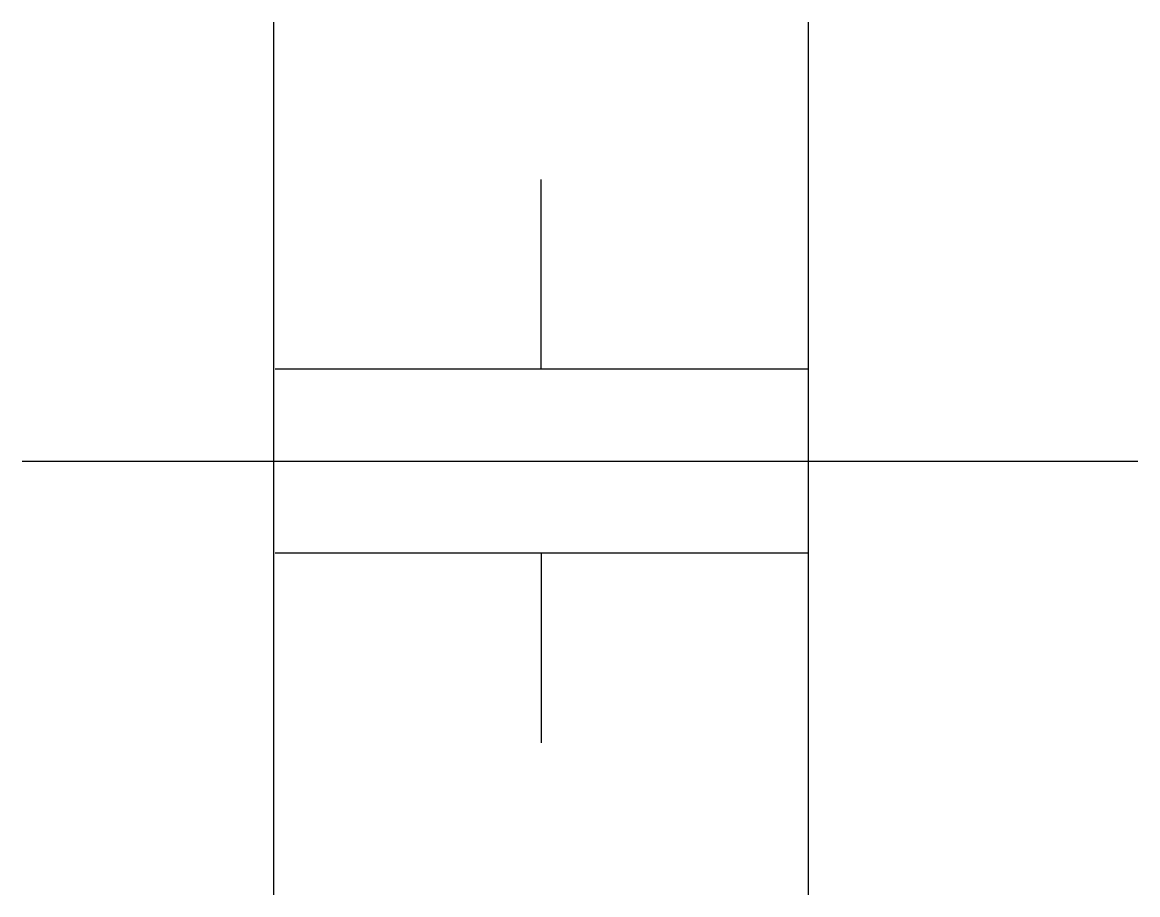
# Model space of a CAD drawing. Header units: metres. Extents: x -19527 to -18162, y -110916 to -109849.
import ezdxf

# ---------------------------------------------------------------- set-up
doc = ezdxf.new("R2010")
doc.units = ezdxf.units.M
doc.layers.add('DET1', color=1, linetype='Continuous')
doc.layers.add('G', color=3, linetype='Continuous')

msp = doc.modelspace()

# ---------------------------------------------------------------- linework, layer by layer
at = {"layer": 'DET1'}
for p, q in [((-19219.34, -110916.15), (-19219.34, -109848.71)), ((-18565.11, -110916.15), (-18565.11, -109848.71)), ((-18892.16, -110273.02), (-18892.16, -110040.91)), ((-18566.54, -110273.02), (-19217.78, -110273.02)), ((-18566.54, -110498.25), (-19217.78, -110498.25)), ((-18892.16, -110498.25), (-18892.16, -110730.36))]:
    msp.add_line(p, q, dxfattribs=at)
at = {"layer": 'G'}
msp.add_line((-19526.94, -110385.64), (-18162.42, -110385.64), dxfattribs=at)

doc.saveas('drawing.dxf')
